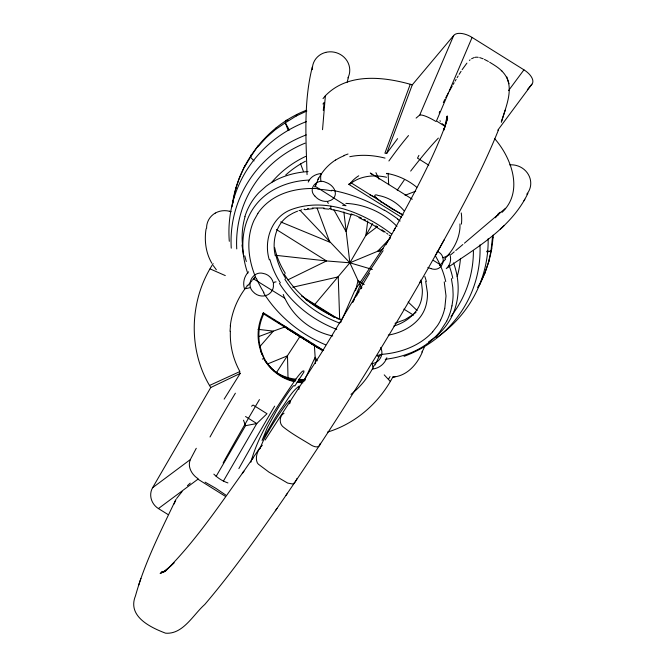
<?xml version="1.0" encoding="UTF-8"?>
<svg xmlns="http://www.w3.org/2000/svg" width="667" height="667" viewBox="0 0 667 667"><rect width="100%" height="100%" fill="white"/><g stroke="black" fill="none" stroke-linecap="round" stroke-linejoin="round"><path stroke-width="1" d="M477.931 287.694C486.743 271.594 492.338 253.51 493.096 235.126M488.427 262.573L490.954 251.242L492.663 235.484M230.023 331.232L230.457 325.988M318.467 177.997L316.983 182.45M322.528 129.69L325.379 95.765C347.79 72.461 383.95 76.588 412.281 84.842L453.735 35.443A15.583 7.996 29.1 0 1 472.111 37.435L523.945 69.835A15.583 7.996 29.1 0 1 531.899 84.259M323.278 110.414L324.154 102.401L322.961 104.002M232.024 206.853C237.01 164.474 266.366 125.821 306.22 110.305M206.095 228.789C204.177 240.479 205.786 252.943 211.848 263.24M232.883 203.402L233.133 201.459M367.759 220.91L365.883 235.359L349.867 262.806L314.824 304.369M250.875 462.223C259.255 431.557 278.281 405.036 295.931 379.023A35.284 2.985 -58 0 1 299.933 373.92A35.168 2.976 -58 0 1 302.635 371.152L303.877 370.885L303.894 372.103L294.806 386.018C293.747 384.184 291.746 388.336 290.87 388.936A22.111 1.868 -58 0 0 287.76 393.155L285.301 396.74A28.673 2.426 -58 0 0 283.558 399.366A25.855 2.184 -58 0 0 276.33 410.947L267.542 427.18L262.039 440.437L275.388 417.667A40.587 3.435 -58 0 1 280.582 409.596C286.518 401.717 291.145 391.854 299.191 386.035L298.866 389.461M451.968 305.903L452.818 300.025A76.622 69.902 -4.3 0 0 453.11 294.122L452.801 287.419L451.392 278.614M444.772 308.362L446.023 295.998L444.23 281.891M174.112 503.977L176.055 499.35M233.383 199.516L235.918 188.161M312.348 66.858C303.427 102.051 306.011 138.744 307.062 174.629M347.224 82.199L348.332 77.58M439.236 113.132L439.653 111.456M355.503 290.687L358.062 280.632L349.867 262.806L343.864 211.923M505.227 110.18L501.326 122.169C505.736 106.72 515.624 86.66 503.252 72.545C499.55 68.134 494.472 65.233 489.653 62.231M351.242 213.69L346.065 231.599L333.917 209.838M320.285 443.313C319.535 449.4 312.831 446.423 309.663 444.114C300.7 438.678 291.454 433.533 283.25 426.972A7.871 2.001 33.3 0 1 282.016 425.738C279.031 422.436 279.84 415.082 284.017 413.307M443.888 129.94L447.34 119.076L443.888 129.94L447.265 115.941L447.249 119.31L447.048 116.725L447.64 118.284M175.521 500.25C160.614 531.407 144.747 562.498 135.468 595.906C127.155 616.225 150.217 627.38 165.599 633.183C183.1 634.567 193.213 614.615 204.736 604.519C230.757 574.004 254.019 541.262 276.988 508.429M140.895 578.381L138.644 585.201M235.443 189.62L239.787 176.805M232.558 202.034L233.108 200.35M239.42 177.914L244.947 165.574M251.309 154.627L250.484 157.145L244.464 167.033M254.027 160.939L250.484 157.145L258.396 145.373M257.921 146.832L266.275 137.585L266.642 136.477M266.275 137.585L275.438 129.548L275.913 128.089M275.438 129.548L285.309 122.803L286.135 120.285L288.211 120.419M288.202 130.565L285.309 122.803L296.273 115.975L296.757 114.516M389.57 239.069L389.903 238.052M390.02 237.719L354.936 290.228L342.004 319.601M492.596 238.594L493.071 237.135M479.398 285.159L484.926 272.811L488.911 261.114M486.86 251.901L490.954 251.242L491.779 248.724M484.567 273.92L484.926 272.811M289.645 403.76C289.828 403.093 291.212 399.925 289.511 400.725A26.171 2.209 -58 0 0 288.603 401.517A26.897 2.276 -58 0 0 287.394 402.851L286.935 403.402A24.404 2.059 -58 0 0 284.25 406.878L280.173 412.69A34.367 2.91 -58 0 0 277.831 416.191L274.812 420.844A26.363 2.226 -58 0 0 270.535 427.78L265.941 435.743A27.072 2.293 -58 0 0 263.348 440.612L260.555 446.998A39.503 3.343 -58 0 0 260.147 448.666M445.514 124.879C431.899 161.672 412.615 196.023 393.972 230.432M410.255 84.275L384.909 153.177L386.61 153.535L412.281 84.842M498.507 129.84C480.99 173.537 458.054 214.807 435.234 255.903M316.025 184.501L316.675 183.091M315.941 184.709L315.733 185.209M315.666 185.368L314.991 186.56M453.735 35.443L419.751 114.991L416.108 118.101M472.094 37.452L436.46 120.969L444.922 126.255M297.023 478.464L296.573 479.49M340.745 322.469L341.696 320.318M304.194 380.89L315.149 357.262L314.349 344.872M380.048 354.711A3.102 0.575 -65.9 0 0 378.889 356.903L375.121 365.016M422.586 351.409C417.609 363.782 407.387 375.871 393.247 377.022M262.865 313.632L263.307 312.748L323.662 350.45M443.322 102.493L444.914 99.341M296.331 479.99L294.606 482.716L292.646 483.984L287.685 483.091L268.868 472.069L258.429 464.24A7.871 3.102 34.1 0 1 257.32 462.831C254.677 457.062 257.996 449.383 262.306 445.273M418.909 155.386L417.5 158.154L428.789 165.208M447.365 267.792C477.33 247.24 511.689 227.48 527.922 193.28M446.782 321.119L439.77 331.908A67.484 61.514 -7.2 0 1 426.655 344.23M523.995 200.775L524.812 199.233M196.273 448.282L190.303 459.596L152.593 487.735A15.583 14.499 44.4 0 0 158.421 508.571L168.159 514.616M445.764 97.707L448.516 92.646M254.06 278.064L252.601 280.023M385.918 244.814L395.506 227.705M444.264 239.736C392.371 332.708 335.993 423.195 275.396 510.739M449.458 90.945L452.243 86.035M213.165 263.657C189.128 300.15 187.619 350.283 210.747 387.527L152.593 487.735M388.411 379.406L390.037 376.572M453.176 84.409L454.144 82.75M372.628 223.67L365.883 235.359L377.43 226.572M327.505 432.099C355.753 423.553 379.415 402.651 393.021 376.638M216.15 476.33L245.506 425.696L256.778 423.537L267.017 413.723L253.118 405.044L251.534 406.211M223.345 481.199L256.778 423.537L245.539 416.516M369.635 273.103L320.635 354.185L265.107 440.053M455.127 81.066L456.12 79.365M354.561 299.158L352.726 302.251L360.438 284.709L383.116 250.65M224.154 399.133L240.212 373.42L239.353 371.794L209.571 385.451M457.128 77.68L458.137 76.005M477.872 287.002L479.881 283.7M356.386 296.123L357.304 294.622M358.204 293.147L359.113 291.679M459.138 74.371L461.072 71.294M257.896 213.423L254.077 220.235A58.888 55.353 53.2 0 0 250.025 232.916C246.965 248.357 250.083 264.457 256.228 278.764M299.741 336.835L276.722 372.203M462.123 69.685L466.908 63.132M251.951 459.48L259.68 448.116M386.61 153.535L397.599 138.628M397.224 190.212L404.285 179.957M253.352 457.454L242.279 473.495L243.88 471.177C219.301 505.369 195.756 540.854 165.808 570.694L174.054 562.74L170.285 566.4M286.06 495.281L287.46 493.255M176.613 498.491L182.099 491.546M523.945 69.835L508.512 90.645M497.824 130.165L531.891 84.25L527.355 89.653M497.682 215.466L500.058 212.264L497.907 214.132M439.495 265.583L445.598 259.171M502.084 212.323C523.845 191.771 511.739 158.162 494.739 138.753M323.028 98.591L325.379 95.765M250.642 282.216L251.918 280.765M250.358 282.566L247.849 285.526L247.098 285.201M495.373 217.801L498.199 214.516M432.666 331.774L437.485 325.588A54.277 49.016 -10.2 0 0 440.595 320.193M259.788 346.665L273.312 331.132L284.792 326.997M401.609 217.342L348.791 184.35L349.333 183.767M389.811 238.644L377.597 251.292L349.867 262.806L326.53 260.939L275.271 255.261M187.427 485.709L190.245 483.091M503.877 225.83L500.283 229.14L502.701 226.922M416.016 312.248L414.932 313.207M469.426 60.439L470.118 59.83M451.092 254.502L454.235 251.843M455.803 250.509L462.873 244.506M464.44 243.18L505.536 208.287M169.66 566.975L162.74 572.294L165.624 570.985L160.247 573.353L165.624 570.985M413.807 314.132L405.077 319.576L394.997 323.303M158.438 508.546L197.949 479.189L225.454 496.373M270.485 200.459C284.067 190.72 301.409 187.76 317.825 188.628M426.613 344.18C414.465 352.76 399.942 357.554 385.251 359.288M428.364 342.113L434.892 337.36A68.051 62.031 -6.9 0 0 448.983 321.477C459.938 304.169 460.605 281.816 453.527 262.931M290.779 214.407C276.363 222.253 271.611 240.62 275.354 255.769M471.586 58.746L474.062 57.579M295.298 381.182A45.089 44.606 59.8 0 1 264.057 358.087L260.747 349.708M291.362 214.065L291.954 213.732M273.829 181.207C284.292 175.388 296.165 172.378 308.062 171.561M292.546 213.415L293.155 213.098M287.719 279.932L326.53 260.939L276.471 229.556M210.747 387.527L240.212 373.42M293.763 212.798L294.38 212.506M296.273 115.975L306.87 110.989M383.317 248.791L377.597 251.292L380.715 251.292M295.006 212.223L296.273 211.681M343.98 155.486L348.024 154.002M267.425 364.024L287.494 355.811L288.052 379.69M405.044 195.314L415.683 191.179M296.907 211.431L297.59 211.172M258.904 336.527L273.312 331.132L257.987 329.315M276.071 281.866C272.736 281.908 273.42 284.025 273.437 286.643C273.036 290.087 270.81 293.255 267.709 294.814C262.94 297.315 256.737 295.84 253.218 291.879C245.423 284.726 252.885 270.594 263.232 273.428A12.548 12.423 -3.3 0 1 273.237 282.633M298.966 210.68L299.658 210.455M393.83 326.03C407.562 322.036 420.352 311.172 421.986 296.248A45.439 41.579 -2.7 0 0 422.336 289.786L421.377 281.866M301.067 210.03L301.776 209.83M325.771 52.368L327.455 52.034A18.851 17.759 18 0 1 345.639 58.913A18.776 17.709 17.9 0 1 349.658 72.094A18.851 17.759 18 0 1 347.932 77.847M292.763 287.235L338.244 276.872L339.653 319.126M303.927 209.296L304.652 209.138M388.286 335.109C405.453 332.299 423.128 321.127 426.563 302.926A49.05 45.164 -1.2 0 0 427.43 292.738L425.704 281.541M304.894 209.73L313.023 208.638M307.595 208.596L308.337 208.479M371.286 363.532C378.898 363.773 384.684 354.394 380.532 347.657M372.244 363.457L372.811 367.083M372.62 368.909L373.02 368.543M393.363 376.997L395.022 376.822M381.099 354.419C395.739 353.327 410.413 349.116 422.553 340.679A58.929 53.51 -8.8 0 0 432.725 331.824M312.206 208.037L324.104 207.996M304.544 379.965L300.217 380.132L298.741 379.348A165.666 38.086 30.8 0 0 301.626 379.556L304.969 379.656M308.971 180.073C288.528 180.924 267.325 189.245 254.902 206.111C240.57 225.246 240.078 251.542 247.782 273.428M304.435 380.84L302.61 380.915M163.698 572.011L161.306 572.078L163.315 572.028M486.793 251.242L490.954 251.242M304.927 380.24L298.708 379.348M323.645 208.646L329.006 209.171M478.206 57.304L476.697 57.195A9.588 8.713 42.6 0 0 474.979 57.354M329.44 208.546L330.557 208.696M391.579 234.042C364.265 212.998 326.088 196.907 291.704 209.421C271.727 216.567 263.315 240.47 269.301 259.838M331.249 209.488L338.236 210.83L352.026 214.916M331.824 190.237C350.342 193.597 368.059 200.675 384.209 210.272M431.082 268.634C442.855 272.895 448.207 255.803 437.168 251.384M419.66 282.016L421.669 282.55M479.715 57.612L483.183 58.829M372.386 269.451L349.867 262.806L300.05 210.305M342.596 205.269L346.015 205.728L315.241 186.31A3.043 0.517 -74.3 0 1 314.941 187.043M352.343 214.324L354.861 215.283M341.07 319.526C317.951 310.972 297.123 295.114 284.167 273.97M339.77 323.12C317.45 314.899 297.349 299.608 284.851 279.206M336.777 329.406C313.59 320.519 292.705 304.577 279.44 283.417M280.69 221.919L329.781 242.196L317.125 208.221M355.703 215.608L358.204 216.65M314.182 345.348L321.602 349.4M210.113 268.901L225.288 275.588M359.038 217L361.514 218.109M325.613 344.814C300.375 334.192 278.097 316.116 263.565 292.805M358.763 217.592L371.777 224.104L383.967 231.983M363.974 219.268L365.599 220.06M205.094 482.133L215.699 488.227L225.738 495.031M484.475 59.421L488.386 61.489M300.217 380.132L302.593 381.958A45.089 44.606 59.8 0 1 298.199 381.641M433.358 260.397L440.287 264.707M364.224 284.467L358.062 280.632L361.697 288.027M403.86 309.113L413.54 315.132M302.401 338.086L293.588 332.633M312.94 344.714L318.926 348.391L318.217 347.932M370.277 172.961L412.281 199.2M370.794 173.553L372.553 174.654M350.834 182.683L402.526 214.974M301.476 296.006L338.544 319.159M306.161 299.55L334.359 317.159M305.419 299.4L333.658 317.042M268.584 316.4L270.335 317.492M273.837 319.676L275.588 320.769M277.339 321.869L279.957 323.503M282.583 325.146L285.209 326.788M291.337 330.607L294.839 332.8M296.59 333.892L299.216 335.526M301.834 337.168L304.46 338.811M307.087 340.445L308.838 341.537M312.339 343.73L314.09 344.822M316.717 346.456L318.467 347.557M263.507 313.84L322.586 350.742M375.871 225.805L377.397 226.763M306.161 340.278L286.468 328.122L292.971 332.249M303.243 338.611L312.339 344.339M376.597 355.453L378.898 356.895M306.828 340.695L308.154 341.529M308.821 341.954L310.155 342.796M310.83 343.222L313.507 344.922M381.908 229.765L383.375 230.799M382.058 202.326L391.971 208.904L402.426 214.524A18.026 10.822 35.6 0 0 403.168 214.841M384.109 231.316L385.376 232.249M380.865 201.442L378.256 199.425M397.707 219.226L400.133 221.044M386.627 233.192L387.861 234.142M389.086 235.109L390.295 236.093M444.672 126.046L442.088 123.62M408.154 302.026L417.167 310.564M501.334 70.444L501.867 70.944M384.217 374.862L390.27 381.416M404.002 210.714C397.415 202.81 388.119 197.099 377.914 195.398C376.03 194.172 373.328 195.156 375.504 196.915A8.429 5.061 35.6 0 0 375.971 197.399M314.791 195.998C307.362 188.611 317.259 177.972 325.754 182.341C330.507 183.917 335.076 187.944 335.359 193.213C335.509 196.181 333.608 198.999 330.957 200.25C329.114 201.092 326.155 200.984 328.314 203.402M216.35 269.785L213.257 265.566M317.25 360.805L315.149 357.262L315.458 363.432M439.987 120.694L440.337 121.319M285.309 122.803L289.361 130.057M375.921 172.695L379.006 179.156M261.981 354.419L261.798 353.977M261.456 353.093L261.122 352.209M300.492 163.573L303.385 171.336M243.53 420.21L245.506 425.696M250.575 287.427L250.592 287.477A6.353 0.767 -17.1 0 1 244.822 288.569M509.013 83.742L506.87 76.972M260.73 351.1L260.43 350.208M420.569 280.123L421.244 282.841M283.225 294.439L284.534 298.074L253.627 278.923A3.043 0.975 -48.1 0 0 254.961 277.105M263.348 312.956L263.507 313.707M243.622 256.045L241.971 244.931M388.102 173.295L388.703 184.709M459.988 223.937L459.963 227.922A76.397 57.129 -0.3 0 1 444.764 258.704M488.144 238.728A130.332 122.778 18.2 0 1 436.668 337.552M229.298 241.304A130.332 122.778 18.2 0 1 306.336 121.627M479.973 244.822A125.204 117.951 18.2 0 1 404.035 356.361M231.257 248.174A125.204 117.951 18.2 0 1 306.245 134.917M271.586 182.483A106.32 100.158 18.2 0 1 305.686 156.403M460.472 258.371A106.32 100.158 18.2 0 1 457.203 276.555M473.403 251.067A119.06 112.164 18.2 0 1 450.959 316.416M236.743 248.908A119.06 112.164 18.2 0 1 305.144 143.13M285.751 174.979A100.192 94.389 18.2 0 1 305.494 161.206M360.922 288.786A40.353 3.41 -58 0 1 361.822 287.36M239.887 371.502A76.238 75.246 48.8 0 1 230.373 331.249M238.869 468.593A265.208 17.259 -58.6 0 1 274.671 406.128M227.922 482.925A29.315 23.42 38.5 0 1 213.857 474.145M223.137 462.923A265.208 22.67 -58 0 1 259.438 399.591M260.955 349.641A48.766 48.224 -75.6 0 1 263.765 313.974M273.762 370.694A44.422 43.113 24.5 0 0 276.488 372.536A44.422 42.73 3 0 0 284.3 376.43A44.781 43.297 54.3 0 0 295.956 379.198M304.986 379.89A48.916 46.815 51.3 0 1 299.408 379.957M230.273 325.963A76.063 75.363 -64.3 0 1 232.55 314.324A76.455 75.138 -68 0 1 247.69 285.393M374.47 364.741A76.397 70.927 -52.6 0 1 350.992 394.364M302.976 382.775A46.465 46.006 76.3 0 1 296.99 382.191M294.03 381.599A46.465 46.006 76.3 0 1 263.723 358.287M263.899 358.187A48.799 48.533 67.8 0 1 263.006 313.698M301.692 380.949A45.931 45.781 2 0 1 298.699 380.757M295.748 380.373A45.931 45.781 2 0 1 264.124 359.396M303.502 380.098A28.031 5.269 -4.7 0 1 302.693 380.123M198.182 478.773A16.108 12.281 37.7 0 1 190.412 459.655M210.005 436.985A263.49 43.413 -55.9 0 1 235.384 393.197M262.515 359.171A18.351 3.118 69 0 1 262.339 358.804M332.7 335.993A68.476 67.417 17.7 0 1 284.717 297.991M349.758 156.72A76.238 52.118 30.4 0 1 385.034 158.096M410.664 171.094A265.208 22.561 -58.1 0 1 438.369 138.086M350.95 182.541A48.766 39.528 47.5 0 1 358.746 175.788M350.9 182.691A4.994 2.476 -14.2 0 1 348.849 184.334M335.643 160.055A76.063 60.364 46.4 0 1 344.122 155.745M318.084 179.506A76.455 61.064 51.1 0 1 335.584 159.98M461.256 212.956A76.238 57.545 8.9 0 1 461.422 224.12M386.543 173.37A46.465 33.358 25.8 0 1 416.775 187.302M349.875 184.225A48.799 35.735 28.8 0 1 386.585 177.239M386.952 173.553A6.27 1.793 -79.3 0 1 386.577 173.804M419.952 115.124A16.108 3.302 31 0 1 435.884 121.477M388.894 160.98A263.49 32.95 -62.6 0 1 408.512 135.559M345.873 203.393A68.476 60.322 27.9 0 1 396.965 226.38M424.429 346.54A18.851 17.751 18.4 0 1 421.819 351.976M386.843 357.737A17.209 17.134 40.7 0 1 373.07 368.993M229.356 211.189A18.801 17.742 16.7 0 1 231.115 211.706M215.291 213.081A18.776 17.675 18.1 0 1 229.348 211.231M215.283 213.065A18.851 17.751 18 0 0 207.07 223.937A18.743 17.659 18 0 0 206.62 228.281M244.456 288.694A17.209 16.85 -30.9 0 1 248.558 271.803M312.306 69.635A18.851 17.759 18 0 1 312.398 67.025M312.448 67.134A18.851 17.759 18 0 1 319.285 55.403A18.743 17.65 18.1 0 1 325.779 52.385M308.237 182.091A17.209 14.224 14.5 0 1 320.994 173.553M321.01 181.649A6.353 1.843 87.1 0 1 321.094 173.962M327.38 201.342A12.548 10.68 24.3 0 1 314.849 195.965M526.788 194.155A18.851 17.759 18.4 0 0 530.298 187.194A18.743 17.659 18.4 0 0 530.457 180.223L530.098 178.598A18.826 17.717 18.6 0 0 516.133 165.416A18.776 17.709 18.3 0 0 509.755 164.891M449.758 254.01A17.209 14.507 34.9 0 1 446.24 268.651M449.333 254.069A6.353 2.651 -21 0 1 442.738 257.679M431.099 268.568A12.548 10.672 23.9 0 1 427.872 267.434M317.851 189.195A111.156 98.382 28.7 0 1 331.766 190.854M257.837 213.382A56.837 53.393 52.4 0 1 270.502 200.484M263.915 292.596A108.813 106.445 27.1 0 1 256.545 278.631M381.149 355.069A108.346 105.911 -4.7 0 1 377.697 355.261M444.714 308.346A58.413 52.826 -9.6 0 1 440.537 320.168M435.659 256.345A102.284 92.571 5.2 0 1 445.756 281.632M384.342 210.072A140.07 112.139 25.5 0 1 397.865 219.043M287.369 328.031A132.875 131.291 8.7 0 1 285.951 326.863M424.846 276.488A80.907 74.162 7.8 0 1 426.321 281.416M331.566 209.088A6.27 0.925 -81.4 0 1 330.832 206.195M280.382 282.85A84.117 80.649 32.8 0 1 269.985 259.68M285.826 278.631A77.455 74.487 34.8 0 1 276.013 255.636M273.837 181.224A73.52 69.21 47.4 0 0 266.033 186.31L259.054 192.505A65.941 62.089 50 0 0 253.677 198.941A67.65 63.699 50 0 0 244.847 216.658M242.513 244.906A76.763 72.319 49.5 0 1 245.047 216.725M246.331 261.531A113.548 109.155 36.9 0 1 244.764 255.811M285.309 273.295A78.539 75.288 36.2 0 1 274.629 247.49M451.918 305.895A67.709 61.564 -7.7 0 1 446.723 321.102M449.124 265.549A108.196 98.408 4.6 0 1 452.81 278.381M369.66 194.739A132.891 110.439 25.1 0 1 374.562 197.032M378.264 199.416A19.985 11.998 35.6 0 1 375.955 197.407M381.824 202.635A68.934 35.926 36.1 0 1 380.624 201.742"/></g></svg>
